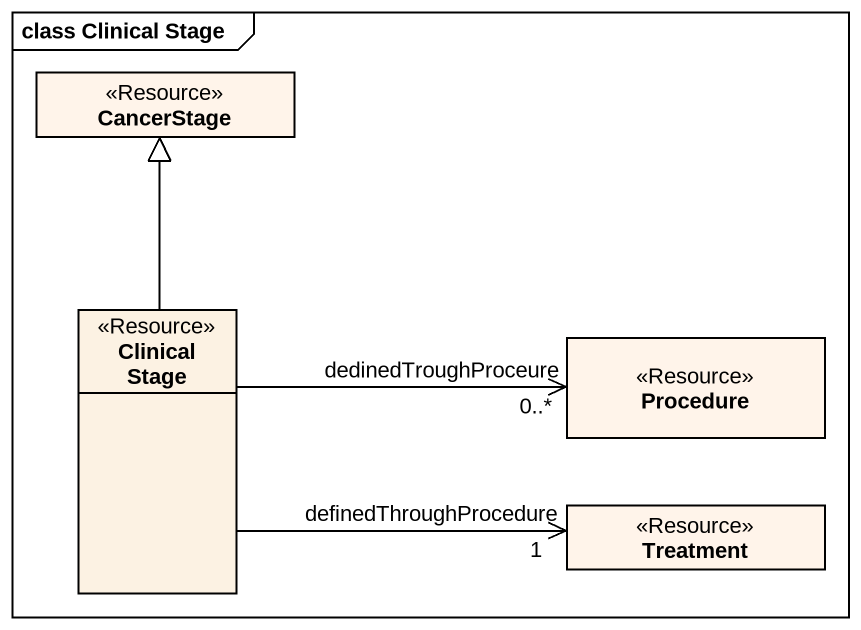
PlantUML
@startuml
mainframe class Clinical Stage
hide circle
hide empty members
class CancerStage <<Resource>> #FFF4EA
class "Clinical Stage" as Clinical_Stage <<Resource>>
class Procedure <<Resource>> #FFF4EA
class Treatment <<Resource>> #FFF4EA
Clinical_Stage -up-|> CancerStage
Clinical_Stage -right-> "dedinedTroughProceure\n0..*" Procedure
Clinical_Stage -right-> "definedThroughProcedure\n1" Treatment
@enduml
